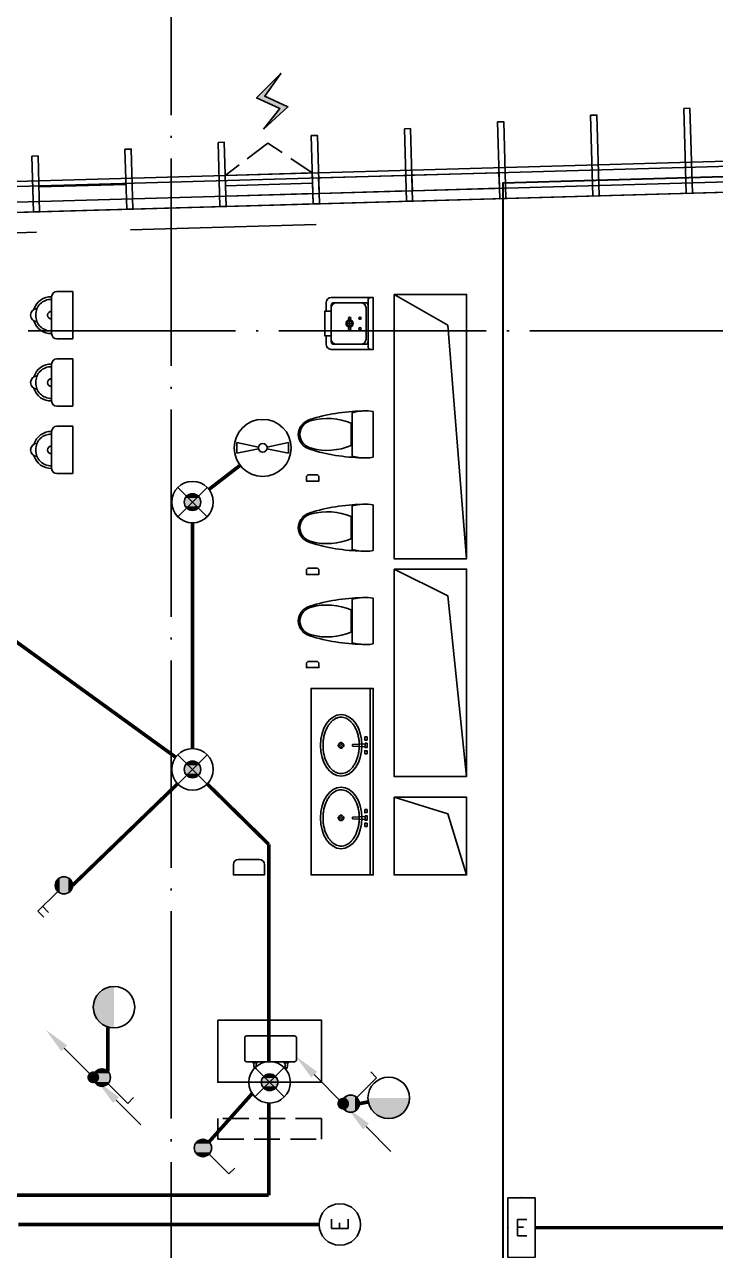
# Model space of a CAD drawing. Extents: x -2209072 to 495824, y -92434 to 572724.
# Drawn here: x 129225 to 135891, y 346950 to 358776 of the extents above; entities that cross this region are included whole.
import ezdxf
from ezdxf.enums import TextEntityAlignment as Align

# ---------------------------------------------------------------- set-up
doc = ezdxf.new("R2010")
doc.units = 0
doc.header["$LTSCALE"] = 1000
doc.header["$MEASUREMENT"] = 0
for name, pattern in [('6#7#幕墙$0$DASH', [0.35, 0.25, -0.1]), ('DASH', [0.35, 0.25, -0.1]), ('X-104 6#7#平面$0$DASH', [0.35, 0.25, -0.1]), ('X-104 6#7#平面$0$DOTE', [2.4200000000000004, 2, -0.2, 0.02, -0.2])]:
    doc.linetypes.add(name, pattern=pattern)
doc.layers.get('0').update_dxf_attribs({"linetype": 'CONTINUOUS'})
for name, color, linetype in [('6#7#幕墙$0$04-电动窗', 1, 'CONTINUOUS'), ('6#7#幕墙$0$A-C_玻璃幕墙', 140, 'CONTINUOUS'), ('6#7#幕墙$0$A-C_窗', 140, 'CONTINUOUS'), ('6#7#幕墙$0$A-TECH_结构', 21, 'CONTINUOUS'), ('6#7#幕墙$0$A-金属背板', 30, 'CONTINUOUS'), ('EQUIP-动力', 3, 'CONTINUOUS'), ('EQUIP-照明', 3, 'CONTINUOUS'), ('LWIRE', 4, 'CONTINUOUS'), ('TEL_TEXT', 3, 'CONTINUOUS'), ('WIRE-应急', 2, 'DASH'), ('WIRE-照明', 1, 'CONTINUOUS'), ('X-104 6#7#平面$0$A-C_门', 150, 'CONTINUOUS'), ('X-104 6#7#平面$0$A-I_卫-洁具', 241, 'CONTINUOUS'), ('X-104 6#7#平面$0$A-SUR_看线', 231, 'CONTINUOUS'), ('X-104 6#7#平面$0$A-TECH_结构', 21, 'CONTINUOUS'), ('X-104 6#7#平面$0$A_AXIS-轴线', 36, 'X-104 6#7#平面$0$DOTE')]:
    doc.layers.add(name, color=color, linetype=linetype)
doc.layers.add('X-104 6#7#平面$0$000套内', color=226, linetype='CONTINUOUS', lineweight=30, plot=False)
doc.styles.add('_TEL_DIM', font='SIMPLEX', dxfattribs={"width": 0.8, "height": 3.5, "bigfont": 'HZTXT'})
doc.styles.get("Standard").update_dxf_attribs({"font": 'gbenor.shx', "bigfont": 'gbcbig.shx'})

# ---------------------------------------------------------------- blocks, each defined once
blk = doc.blocks.new('$equip_U$00000189(HT0843)')
at = {"color": 2}
for p, q in [((-0.7199999999938882, 0.6599999999998545), (-0.7199999999938882, 0)), ((0.7200000000084401, 0.6599999999998545), (-0.7199999999938882, 0.6599999999998545)), ((0.7200000000084401, 0), (0.7200000000084401, 0.6599999999998545)), ((-0.7199999999938882, 0), (0.7200000000084401, 0))]:
    blk.add_line(p, q, dxfattribs=at)
at = {"color": 2, "const_width": 0.0125}
for points in [[(0.7200000000084401, 0.6599999999998545), (0.7200000000084401, 0.6599999999998545), (-0.7199999999938882, 0.6599999999998545)], [(-0.7199999999938882, 0.6599999999998545), (-0.7199999999938882, 0)], [(0.7200000000084401, 0), (0.7200000000084401, 0.6599999999998545)], [(-0.7199999999938882, 0), (0.7200000000084401, 0)]]:
    blk.add_lwpolyline(points, dxfattribs=at)
at = {"color": 2}
blk.add_lwpolyline([(-0.7199999999938882, 0.6599999999998545), (-0.7199999999938882, 0)], dxfattribs=at)
for p in [(7.275957614183426e-12, 0.6599999999998545), (-0.7199999999938882, 0.3299999999999272), (0.7200000000084401, 0.3299999999999272), (7.275957614183426e-12, 0)]:
    blk.add_point(p)
at = {"color": 7, "style": '_TEL_DIM'}
blk.add_attdef('$TEXT$', text='', height=0.4, dxfattribs=at).set_placement((7.275957614183426e-12, 0.3299999999999272), align=Align.MIDDLE_CENTER)
at = {"color": 7, "style": '_TEL_DIM', "flags": 1}
blk.add_attdef('A', text='', height=2.5e-05, dxfattribs=at).set_placement((7.275957614183426e-12, 0), align=Align.MIDDLE_CENTER)
blk = doc.blocks.new('$equip$00001838')
blk.add_circle((0, 0), 0.5)
at = {"color": 7, "style": '_TEL_DIM'}
blk.add_attdef('$TEXT$', text='', height=0.4, dxfattribs=at).set_placement((0, 0), align=Align.MIDDLE_CENTER)
at = {"color": 7, "style": '_TEL_DIM', "flags": 1}
blk.add_attdef('A', text='', height=2e-05, dxfattribs=at).set_placement((0, 0), align=Align.MIDDLE_CENTER)
blk = doc.blocks.new('$equip$00001151')
blk.add_circle((0, 0.5), 0.5)
for points in [[(0.4330127085668209, 0.2500000115614966), (-0.4330126952190767, 0.2499999884385034), (0.5, 0.5000000133477442), (-0.5, 0.4999999866522558)], [(0.2500000115578587, 0.0669873047809233), (-0.2499999884421413, 0.06698729143317905), (0.4330127085668209, 0.2500000115614966), (-0.4330126952190767, 0.2499999884385034)], [(1.334774424321949e-08, 0), (1.334774424321949e-08, 0), (0.2500000115578587, 0.0669873047809233), (-0.2499999884421413, 0.06698729143317905)]]:
    blk.add_solid(points)
at = {"flags": 9}
blk.add_attdef('A', (0, 0), '', height=2e-05, dxfattribs=at)
blk = doc.blocks.new('$equip$00001962')
for p, q in [((0.1473139127519971, 0.3556472460822988), (0.625000000003638, 0.8333333333339397)), ((0.625000000003638, 0.8333333333339397), (0.7664213562420628, 0.6919119770955149))]:
    blk.add_line(p, q)
blk.add_circle((3.637978807091713e-12, 0.2083333333339397), 0.2083333333334168)
for p in [(1.091393642127514e-11, 0.4166666666660603), (-0.2083333333284827, 0.2083333333375776), (1.091393642127514e-11, 0), (0.2083333333393966, 0.2083333333375776)]:
    blk.add_point(p)
for points in [[(-0.1804219591176661, 0.312500000001819), (0.1804219591249421, 0.312500000001819), (-0.2083333333284827, 0.2083333333339397), (0.2083333333357587, 0.2083333333339397)], [(-0.1041666666642413, 0.3887552924552438), (0.1041666666715173, 0.3887552924552438), (-0.1804219591176661, 0.312500000001819), (0.1804219591249421, 0.312500000001819)], [(3.637978807091713e-12, 0.4166666666660603), (3.637978807091713e-12, 0.4166666666660603), (-0.1041666666642413, 0.3887552924552438), (0.1041666666715173, 0.3887552924552438)], [(-0.1804219591176661, 0.1041666666660603), (0.1804219591249421, 0.1041666666660603), (-0.2083333333284827, 0.2083333333339397), (0.2083333333357587, 0.2083333333339397)], [(-0.1041666666642413, 0.02791137421263556), (0.1041666666715173, 0.02791137421263556), (-0.1804219591176661, 0.1041666666660603), (0.1804219591249421, 0.1041666666660603)], [(3.637978807091713e-12, 1.818989403545856e-12), (3.637978807091713e-12, 1.818989403545856e-12), (-0.1041666666642413, 0.02791137421263556), (0.1041666666715173, 0.02791137421263556)]]:
    blk.add_solid(points)
at = {"layer": 'TEL_TEXT', "style": '_TEL_DIM', "flags": 1}
blk.add_attdef('A', text='', height=2e-05, dxfattribs=at).set_placement((0, 0), align=Align.MIDDLE_CENTER)
blk = doc.blocks.new('$TelecSys$00000081')
for p, q in [((0.1041666666678793, 0.1041666666660603), (0.1041666666678793, 0.1041666666660603)), ((-0.1041666666678793, -0.1041666666660603), (-0.1041666666678793, -0.1041666666660603)), ((-1.150000000001455, -1.149999999999636), (-0.5499999999992724, -0.5499999999992724))]:
    blk.add_line(p, q)
at = {"const_width": 0.1425}
blk.add_lwpolyline([(0.07125000000087311, 0, 1), (-0.07125000000087311, 0, 1)], format="xyb", close=True, dxfattribs=at)
blk.add_solid([(-0.6199999999989814, -0.4799999999995634), (-0.4799999999995634, -0.6200000000008004), (-0.09999999999854481, -0.1000000000003638)])
at = {"width": 0.8, "flags": 9}
blk.add_attdef('A', (0, 0), '', height=2e-05, rotation=180, dxfattribs=at)
blk = doc.blocks.new('$TelecSys$00000079')
for p, q in [((0.7000000000007276, 0.7000000000007276), (0, 0)), ((0.1041666666678793, 0.1041666666660603), (0.1041666666678793, 0.1041666666660603)), ((-0.1041666666678793, -0.1041666666660603), (-0.1041666666678793, -0.1041666666660603))]:
    blk.add_line(p, q)
at = {"const_width": 0.1425}
blk.add_lwpolyline([(-0.07125000000087311, 0, 1), (0.07125000000087311, 0, 1)], format="xyb", close=True, dxfattribs=at)
blk.add_solid([(0.6300000000010186, 0.7700000000004366), (0.7700000000004366, 0.6299999999991996), (1.150000000001455, 1.149999999999636)])
at = {"width": 0.8, "flags": 9}
blk.add_attdef('A', (0, 0), '', height=2e-05, dxfattribs=at)
blk = doc.blocks.new('$equip$00001149')
for p, q in [((-0.353553390592424, 0.353553390592424), (0.353553390592424, -0.353553390592424)), ((0.353553390592424, 0.353553390592424), (-0.353553390592424, -0.353553390592424))]:
    blk.add_line(p, q)
for radius in [0.5, 0.2]:
    blk.add_circle((0, 0), radius)
for points in [[(-0.1732050807586347, 0.09999999999854481), (0.1732050807586347, 0.09999999999854481), (-0.2000000000007276, 0), (0.2000000000007276, 0)], [(-0.1732050807586347, -0.09999999999854481), (0.1732050807586347, -0.09999999999854481), (-0.2000000000007276, 0), (0.2000000000007276, 0)], [(-0.09999999999854481, 0.1732050807586347), (0.09999999999854481, 0.1732050807586347), (-0.1732050807586347, 0.09999999999854481), (0.1732050807586347, 0.09999999999854481)], [(0, 0.2000000000007276), (0, 0.2000000000007276), (-0.09999999999854481, 0.1732050807586347), (0.09999999999854481, 0.1732050807586347)], [(-0.09999999999854481, -0.1732050807586347), (0.09999999999854481, -0.1732050807586347), (-0.1732050807586347, -0.09999999999854481), (0.1732050807586347, -0.09999999999854481)], [(0, -0.2000000000007276), (0, -0.2000000000007276), (-0.09999999999854481, -0.1732050807586347), (0.09999999999854481, -0.1732050807586347)]]:
    blk.add_solid(points)
at = {"flags": 9}
blk.add_attdef('A', (0, 0), '', height=2e-05, dxfattribs=at)
blk = doc.blocks.new('$equip$00001304')
for p, q in [((-0.625, -0.1302083333357587), (-0.625, 0.1302083333357587)), ((-0.625, 0.1302083333357587), (-0.1019771270548517, 0.02124523480597418)), ((0.625, 0.1302083333357587), (0.1019771270548517, 0.02124523480597418)), ((0.625, -0.1302083333357587), (0.625, 0.1302083333357587)), ((-0.1019771270548517, -0.02124523480597418), (-0.625, -0.1302083333357587)), ((0.1019771270548517, -0.02124523480597418), (0.625, -0.1302083333357587))]:
    blk.add_line(p, q)
for radius in [0.6875, 0.1041666666666797]:
    blk.add_circle((0, 0), radius)
at = {"flags": 9}
blk.add_attdef('A', (0, 0), '', height=2e-05, dxfattribs=at)
blk = doc.blocks.new('$equip$00001963')
for p, q in [((0.1473139127447212, 0.3556472460822988), (0.624999999996362, 0.8333333333339397)), ((0.5118629150056222, 0.7201962483431998), (0.653284271244047, 0.578774892108413)), ((0.624999999996362, 0.8333333333339397), (0.7664213562347868, 0.6919119770955149))]:
    blk.add_line(p, q)
blk.add_circle((-3.637978807091713e-12, 0.2083333333339397), 0.2083333333334168)
for p in [(0, 0.4166666666660603), (-0.2083333333393966, 0.2083333333375776), (0, 0), (0.2083333333284827, 0.2083333333375776)]:
    blk.add_point(p)
for points in [[(-0.1804219591249421, 0.312500000001819), (0.1804219591176661, 0.312500000001819), (-0.2083333333357587, 0.2083333333339397), (0.2083333333284827, 0.2083333333339397)], [(-0.1041666666715173, 0.3887552924552438), (0.1041666666642413, 0.3887552924552438), (-0.1804219591249421, 0.312500000001819), (0.1804219591176661, 0.312500000001819)], [(-3.637978807091713e-12, 0.4166666666660603), (-3.637978807091713e-12, 0.4166666666660603), (-0.1041666666715173, 0.3887552924552438), (0.1041666666642413, 0.3887552924552438)], [(-0.1804219591249421, 0.1041666666660603), (0.1804219591176661, 0.1041666666660603), (-0.2083333333357587, 0.2083333333339397), (0.2083333333284827, 0.2083333333339397)], [(-0.1041666666715173, 0.02791137421263556), (0.1041666666642413, 0.02791137421263556), (-0.1804219591249421, 0.1041666666660603), (0.1804219591176661, 0.1041666666660603)], [(-3.637978807091713e-12, 1.818989403545856e-12), (-3.637978807091713e-12, 1.818989403545856e-12), (-0.1041666666715173, 0.02791137421263556), (0.1041666666642413, 0.02791137421263556)]]:
    blk.add_solid(points)
at = {"layer": 'TEL_TEXT', "style": '_TEL_DIM', "flags": 1}
blk.add_attdef('A', text='', height=2e-05, dxfattribs=at).set_placement((0, 0), align=Align.MIDDLE_CENTER)
blk = doc.blocks.new('*U1303')
at = {"layer": 'X-104 6#7#平面$0$A_AXIS-轴线'}
blk.add_line((33599.99999999994, 25699.99999999951), (33600.00000000001, -6500.000000000364), dxfattribs=at)
blk.add_lwpolyline([(-6499.999999999946, 19199.99999999949), (53815.35002683864, 19199.99999999906)], dxfattribs=at)
blk = doc.blocks.new('X-104 6#7#平面$0$fdsgfh')
at = {"layer": 'X-104 6#7#平面$0$A-TECH_结构'}
blk.add_lwpolyline([(-5900.000999453972, 139494.583751791), (-21499.9921901778, 139049.4079805657), (-21499.9921901778, 138350.000020962), (-21299.99232641804, 138350.00002097), (-21299.9922524977, 132650.0000584543), (-23999.99148896449, 132650.0004120834), (-23999.99148896449, 138350.0003241391), (-23599.99156638034, 138350.0002739213), (-23599.99156638034, 139106.5840718528), (-32899.99381862838, 139480.7718679487), (-32899.9938135065, 132449.9994680724), (-35599.99388743173, 132449.9994228772), (-35599.99388743173, 138350.0000719574), (-35399.99366908618, 138350.0000719574), (-35399.99367635134, 139581.3713447108), (-35399.99367635127, 139581.3599550941), (-42700.01924934279, 139875.0782152098), (-42700.01323027562, 138500.000031376), (-50799.99250080394, 138500.0000104865), (-50799.99948294758, 118400.0000000509), (-43900.00000000547, 118399.9996313659), (-43900.00000000546, 116150.0004104921), (-5900.000999457377, 116150.0007791771)], dxfattribs=at)
blk = doc.blocks.new('X-104 6#7#平面$0$drff')
at = {"layer": 'X-104 6#7#平面$0$A-TECH_结构'}
for points in [[(-950.0002347079571, 7950.000640147191), (-250.0000079800375, 7950.000640861748), (-250.0785117881314, 5400.000881613872), (-950.078561139584, 5400.000954204879)], [(-950.0838447942515, 5300.00095420552), (-250.0840018930903, 5300.00095492031), (-250.0003174667072, 3300.002407060994), (-950.0001603678684, 3300.002406346204)], [(-950.0002973864612, 3099.99697556789), (-250.0004544853, 3099.99697628268), (-250.000465637655, 2350.000991695269), (-950.0003085388162, 2350.000990980479)]]:
    blk.add_lwpolyline(points, close=True, dxfattribs=at)
for points in [[(-250.0777486588049, 5400.000827985525), (-430.2593758709263, 7653.65636189474), (-949.9990587088396, 7950.000349234615)], [(-250.0003878508869, 3300.002407060412), (-430.2600122309232, 5041.159833339276), (-950.0838447942515, 5300.00095420552)], [(-250.0005360218347, 2350.000991694687), (-430.260228719766, 2941.159833339334), (-950.0002973864612, 3099.99697556789)]]:
    blk.add_lwpolyline(points, dxfattribs=at)
blk = doc.blocks.new('X-104 6#7#平面$0$meae')
for p, q in [((-215.039999999979, 0), (-243.7679999999818, 0)), ((-210, 5.039999999979045), (-210, 32.76000000000931)), ((-176.7359999999753, 0), (-204.9599999999627, 0)), ((-99.54815868195146, 8), (21.68149024352897, 14.3899337600451)), ((-99.54815868195146, -7.999999999941792), (-99.54815868195146, 8)), ((21.68149024352897, -14.3899337601033), (21.68149024352897, 14.3899337600451)), ((-210, -32.25599999999395), (-210, -5.039999999979045)), ((-99.54815868195146, -8.000000000058208), (21.68149024352897, -14.3899337601033))]:
    blk.add_line(p, q)
at = {"const_width": 0.8399999999999999}
blk.add_lwpolyline([(-209.5800000000163, -0.1400000000139698, -0.9999999999999999), (-210.4199999999837, -0.1400000000139698, -0.9999999999999999)], format="xyb", close=True, dxfattribs=at)
for points in [[(17.19145484233741, 81.35012003820157), (40, 81.35012003820157), (39.99999999994179, 51.35012003820157), (17.1914548422792, 51.35012003820157)], [(21.68149024352897, 21.35012003820157), (40, 21.35012003820157), (40, -21.35012003820157), (21.68149024352897, -21.35012003820157)], [(17.19145484233741, -81.35012003820157), (40, -81.35012003820157), (39.99999999994179, -51.35012003820157), (17.1914548422792, -51.35012003820157)]]:
    blk.add_lwpolyline(points, close=True)
blk.add_circle((-210, 0), 25.2)
blk.add_ellipse((-210, 0), major_axis=(0, -296.8388870928175), ratio=0.6737661697857759)
at = {"color": 8}
blk.add_open_spline([(-210, -271.838887092832), (-201.6286662275088, -271.838887092832), (-193.2556980797672, -270.8834744876949), (-176.5567826171755, -267.0318226981908), (-168.2292954665609, -264.1331208487391), (-151.7464247078751, -256.3412992825033), (-143.592075161112, -251.4461166422116), (-127.6688291439204, -239.6628589069005), (-119.9016611408442, -232.7743547918508), (-105.0053654383519, -217.100718463771), (-97.87740360945463, -208.3160983382841), (-84.50442564953119, -189.0367220979533), (-78.25994529254967, -178.5426552897552), (-66.86596525227651, -156.1005802754662), (-61.71665413689334, -144.1531549534993), (-52.68240508378949, -119.1104159536771), (-48.79751711455174, -106.0155586157343), (-42.41598126577446, -79.01830609660828), (-39.91934085072717, -65.11628590768669), (-36.39207964838715, -36.86706837144447), (-35.3614577781409, -22.5202054088586), (-34.79793056182098, 6.244822261855006), (-35.26502483320655, 20.66266644134885), (-37.68259151588427, 49.19399507466005), (-39.63306519814068, 63.30715293157846), (-44.95700291811954, 90.86129060061648), (-48.33046480413759, 104.3019146881416), (-56.39392556494568, 130.1611448710319), (-61.0838973345235, 142.5793309712317), (-71.62818411248736, 166.0733063118532), (-77.48238030000357, 177.1485642623738), (-90.15903716551838, 197.6798496269621), (-96.98112566315103, 207.1352148510632), (-111.3602107425686, 224.2113378457143), (-118.9163064261083, 231.8314545630128), (-134.510733252624, 245.1036245926516), (-142.547481424408, 250.7556368449004), (-158.868371842138, 260.0530890176306), (-167.1509793659789, 263.6999722997425), (-183.7976203592261, 269.0257272459567), (-192.162095878215, 270.7072330619558), (-208.8995512870024, 272.153067119536), (-217.2755150526064, 271.9185741905239), (-234.0031495776493, 269.526916392555), (-242.3573442720808, 267.3679324407713), (-258.9526960913208, 261.0731867576833), (-267.1936322519905, 256.9349128940958), (-283.3781850557425, 246.65468100406), (-291.3201072766096, 240.5117016318836), (-306.6623222918133, 226.2813428560039), (-314.0611830068519, 218.1942343084957), (-328.0653621423407, 200.2301868745126), (-334.6699371464783, 190.353927289194), (-346.859358667396, 169.044026111078), (-352.4439172392595, 157.6110181525), (-362.4072642970132, 133.476927122334), (-366.7859668953461, 120.7763437553076), (-374.1964356524404, 94.43610308453208), (-377.2281845823745, 80.79684587812517), (-381.8495765395346, 52.93462008907227), (-383.4392193020904, 38.71199739631265), (-385.1273327118251, 10.0537408667733), (-385.225804392132, -4.381569712015335), (-383.9285565786413, -33.08909023553133), (-382.5328362500295, -47.36097819061251), (-378.2902226594742, -75.36972922243876), (-375.4433290168527, -89.10625087702647), (-368.3874579074909, -115.6863969620317), (-364.1784936326439, -128.529630749661), (-354.5335200406262, -152.9902308470919), (-349.097582319926, -164.6071133053629), (-337.1786070214584, -186.3198765731067), (-330.6958189697471, -196.415140855941), (-316.9037533847149, -214.843760280055), (-309.5951420506462, -223.1764269854757), (-294.4000191528467, -237.9131964488188), (-286.5148495539906, -244.3169298697612), (-270.41386736813, -255.1213227973203), (-262.1997869724291, -259.5227866767091), (-245.6385630253353, -266.3373192788567), (-237.2919559226721, -268.7527736420161), (-222.6272707111784, -271.2949484957498), (-216.3134306632564, -271.838887092832), (-210, -271.838887092832)], degree=3, knots=[0, 0, 0, 0, 0.1541728099079682, 0.1541728099079682, 0.3083456198159364, 0.3083456198159364, 0.4625184297239047, 0.4625184297239047, 0.6166912396318729, 0.6166912396318729, 0.7708640495398411, 0.7708640495398411, 0.9250368594478093, 0.9250368594478093, 1.079209669355778, 1.079209669355778, 1.233382479263746, 1.233382479263746, 1.387555289171714, 1.387555289171714, 1.541728099079682, 1.541728099079682, 1.69590090898765, 1.69590090898765, 1.850073718895619, 1.850073718895619, 2.004246528803587, 2.004246528803587, 2.158419338711555, 2.158419338711555, 2.312592148619523, 2.312592148619523, 2.466764958527492, 2.466764958527492, 2.62093776843546, 2.62093776843546, 2.775110578343428, 2.775110578343428, 2.929283388251396, 2.929283388251396, 3.083456198159364, 3.083456198159364, 3.237629008067333, 3.237629008067333, 3.391801817975301, 3.391801817975301, 3.545974627883269, 3.545974627883269, 3.700147437791237, 3.700147437791237, 3.854320247699206, 3.854320247699206, 4.008493057607174, 4.008493057607174, 4.162665867515142, 4.162665867515142, 4.31683867742311, 4.31683867742311, 4.471011487331078, 4.471011487331078, 4.625184297239047, 4.625184297239047, 4.779357107147015, 4.779357107147015, 4.933529917054983, 4.933529917054983, 5.087702726962951, 5.087702726962951, 5.24187553687092, 5.24187553687092, 5.396048346778888, 5.396048346778888, 5.550221156686856, 5.550221156686856, 5.704393966594824, 5.704393966594824, 5.858566776502792, 5.858566776502792, 6.012739586410761, 6.012739586410761, 6.166912396318729, 6.166912396318729, 6.283185307179586, 6.283185307179586, 6.283185307179586, 6.283185307179586], dxfattribs=at)
blk = doc.blocks.new('X-104 6#7#平面$0$A-toilet-F2$0$A-toilet-F3$0$xb')
for p, q in [((-228.5999999991618, 152.3999999994412), (-228.6000000010245, 9.313225746154785e-10)), ((177.7999999998137, 203.2000000000698), (-177.7999999993481, 203.1999999994878)), ((228.6000000010245, -9.313225746154785e-10), (228.6000000005588, 152.3999999997905)), ((-228.6000000010245, 9.313225746154785e-10), (228.6000000010245, -9.313225746154785e-10))]:
    blk.add_line(p, q)
for centre, radius, start, end in [((-6.349999998696148, 209.549999998766), 171.56755229355, 106.6068803142738, 182.1210963969083), ((-6.349999998696148, 209.549999998766), 146.16755229355, 87.87890362284142, 182.1210963969083), ((9.313225746154785e-10, 342.8999999993248), 63.50000000000001, 1.07073087239469, 178.9292691276053), ((6.350000001490116, 209.549999998766), 146.16755229355, 357.8789036030917, 92.12109637715858), ((6.350000001490116, 209.549999998766), 171.56755229355, 357.8789036030917, 73.39311968572625), ((1.396983861923218e-09, 203.1999999987893), 38.1, 0, 180), ((-177.7999999993481, 152.3999999992084), 50.8, 90, 180), ((177.8000000002794, 152.3999999997905), 50.8, 0, 90)]:
    blk.add_arc(centre, radius, start, end)
blk = doc.blocks.new('X-104 6#7#平面$0$hgfasg')
for p, q in [((-209.53125, 202.5), (209.53125, 202.5)), ((107.6506163835293, 211.7636099999945), (-107.650638883526, 211.7636099999945)), ((-220.78125, 0), (220.78125, 0))]:
    blk.add_line(p, q)
blk.add_lwpolyline([(-209.53125, 202.5), (-220.9312574999931, 151.5815775000083), (-226.3893074999942, 102.226364999995), (-226.3893074999942, 50.1765075000003), (-220.78125, 0)])
for centre, radius, start, end in [((12.18639293921296, 562.4982811024092), 163.5812782416205, 110.4523908064364, 162.7522599272803), ((0, 595.1750179040682), 128.7061108459815, 69.54760919356356, 110.4523908064364), ((-12.18639293921296, 562.4982811024092), 163.5812782416205, 17.24774007271973, 69.54760919356356), ((1596.893304158017, 70.5022373952088), 1822.905267548176, 162.7522599272803, 178.7776319832778), ((448.2021256943117, 443.44170022248), 602.2018211347165, 165.2214349415254, 202.6262561226716), ((23.26483596065373, 555.5449209055951), 162.7261878014058, 133.1457353983645, 165.2214349415254), ((-1.124999835155904e-05, 580.3665348804789), 128.7061108459815, 46.85426460163555, 133.1457353983645), ((-23.26485846065043, 555.5449209055951), 162.7261878014058, 14.77856505847465, 46.85426460163555), ((-448.2021481943084, 443.44170022248), 602.2018211347165, 337.3737438773284, 14.77856505847465), ((-1596.893304158017, 70.5022373952088), 1822.905267548176, 1.222368016722242, 17.24774007271973), ((-236.25, 76.1718824999989), 463.3354349999999, 7.739946000358616, 15.82198200030497), ((-236.25, 76.1718824999989), 463.3354349999999, 350.5376780003206, 7.739946000358616)]:
    blk.add_arc(centre, radius, start, end)
blk = doc.blocks.new('X-104 6#7#平面$0$hgfd')
at = {"color": 8}
for p, q in [((3.335953806526959e-07, 266.5000000000036), (2.372253220528364e-07, 189.5000000000036)), ((-38.49999971458601, 228.000000048185), (38.50000028541399, 227.9999999518077))]:
    blk.add_line(p, q, dxfattribs=at)
for points in [[(250, -3.504792402964085e-07), (-249.9999999999927, 3.504792402964085e-07), (-249.9999994917889, 406.0000003504792, -0.4142135623732199), (-199.9999994292011, 456.0000002878987), (-119.9999994292084, 456.0000001877597), (-119.9999994166865, 466.000000187767), (120.0000005833208, 465.9999998122548), (120.0000005708062, 455.9999998122548), (200.000000570777, 455.9999997121158, -0.414213562372991), (250.0000005081893, 405.9999996495353)], [(175.000000062566, 49.99999974339516), (-174.9999999374049, 50.00000025659756, -0.4142135623730927), (-199.9999999061183, 75.00000028789145), (-199.9999995230974, 381.0000002878987, -0.414213562373095), (-174.9999994917962, 406.0000002565976), (175.0000005082111, 405.9999997434024, -0.4142135623731322), (200.0000004769245, 380.9999997121085), (200.0000000938744, 74.99999971210127, -0.4142135623730573)], [(250, -3.504792402964085e-07), (-249.9999999999927, 3.504792402964085e-07), (-249.9999999686988, 25.00000035048652, -0.4142135623730971), (-224.9999999373977, 50.00000031918535), (225.0000000625878, 49.99999968082193, -0.4142135623730932), (250.0000000313012, 24.99999964952804)]]:
    blk.add_lwpolyline(points, format="xyb", close=True)
blk.add_lwpolyline([(120.0000005708062, 455.9999998122548), (200.000000570777, 455.9999997121158, -0.414213562373095), (250.0000005081893, 405.9999996495353), (250, -3.504792402964085e-07), (-249.9999999999927, 3.504792402964085e-07), (-249.9999994917889, 406.0000003504792, -0.4142135623730929), (-199.9999994292011, 456.0000002878987), (-119.9999994292084, 456.0000001877597)], format="xyb")
blk.add_lwpolyline([(150.0000000876389, 69.99999977469633), (-149.9999999123756, 70.00000022531094, -0.4142135623730976), (-199.9999998497879, 120.0000002878915), (-199.9999995543913, 356.0000002878842, -0.414213562373095), (-149.9999994918035, 406.0000002253037), (150.0000005081965, 405.9999997746963, -0.414213562373095), (200.0000004456087, 355.9999997121085), (200.0000001502194, 119.9999997121231, -0.4142135623731096)], format="xyb", close=True, dxfattribs=at)
blk.add_lwpolyline([(120.0000005082184, 405.9999998122476), (-119.9999994917889, 406.0000001877524), (-119.9999994166865, 466.000000187767), (120.0000005833208, 465.9999998122548)], close=True)
for centre, radius in [((-49.99999971457146, 228.0000000625914), 10), ((2.854139893315732e-07, 228.0000000000036), 35), ((50.00000028542127, 227.9999999374159), 10), ((-49.99999983975431, 128.0000000625841), 10), ((50.00000016025297, 127.9999999374159), 10)]:
    blk.add_circle(centre, radius)
blk.add_circle((2.854139893315732e-07, 228.0000000000036), 25, dxfattribs=at)
blk = doc.blocks.new('X-104 6#7#平面$0$fgdgfhgh')
at = {"layer": 'X-104 6#7#平面$0$A-C_门', "linetype": 'X-104 6#7#平面$0$DASH'}
blk.add_lwpolyline([(34049.99991629372, 11400.00007873948), (35049.9999162915, 11400.00007588055), (35049.9999162915, 11599.99998671573), (34049.99991629372, 11599.99998957454)], close=True, dxfattribs=at)
at = {"layer": 'X-104 6#7#平面$0$A-I_卫-洁具', "ltscale": 0.1}
for p, q in [((34401.79323838165, 12085.06107731262), (34395.40330462161, 12138.82724374224)), ((34424.18317214175, 12138.82724374224), (34395.40330462161, 12138.82724374224)), ((34417.79323838159, 12085.06107731262), (34401.79323838165, 12085.06107731262)), ((34417.79323838171, 12085.06107731262), (34424.18317214175, 12138.82724374224)), ((34701.79323838159, 12085.06107731262), (34695.40330462155, 12138.82724374224)), ((34695.40330462155, 12138.82724374224), (34724.1831721417, 12138.82724374224)), ((34701.79323838171, 12085.06107731262), (34717.79323838165, 12085.06107731262)), ((34717.79323838165, 12085.06107731262), (34724.1831721417, 12138.82724374224))]:
    blk.add_line(p, q, dxfattribs=at)
at = {"layer": 'X-104 6#7#平面$0$A-I_卫-洁具'}
for points in [[(35005.00007616487, 17810.00033908861), (34925.00007616487, 17810.00033908861, 0.414213562373095), (34905.00007616487, 17790.00033908861), (34905.00007616487, 17750.00033908861), (35025.00007616487, 17750.00033908861), (35025.00007616487, 17790.00033908861, 0.414213562373095)], [(35005.00007616481, 16910.0003390885), (34925.00007616481, 16910.0003390885, 0.414213562373095), (34905.00007616481, 16890.0003390885), (34905.00007616481, 16850.0003390885), (35025.00007616481, 16850.0003390885), (35025.00007616481, 16890.0003390885, 0.414213562373095)], [(35005.00007616487, 16010.0003390885), (34925.00007616487, 16010.0003390885, 0.414213562373095), (34905.00007616487, 15990.0003390885), (34905.00007616487, 15950.0003390885), (35025.00007616487, 15950.0003390885), (35025.00007616487, 15990.0003390885, 0.414213562373095)], [(34450.00012546053, 14100.00037132134), (34250.00012546053, 14100.00037132134, 0.414213562373095), (34200.00012546053, 14050.00037132134), (34200.00012546053, 13950.00037132134), (34500.00012546053, 13950.00037132134), (34500.00012546053, 14050.00037132134, 0.414213562373095)]]:
    blk.add_lwpolyline(points, format="xyb", close=True, dxfattribs=at)
at = {"layer": 'X-104 6#7#平面$0$A-I_卫-洁具', "ltscale": 0.1}
for points in [[(35550.00007934606, 13950.00047349103), (35550.00007934601, 15750.00047349103), (34950.00007934612, 15750.00047349103), (34950.00007934612, 13950.00047349103)], [(34049.99994845616, 12550.00051829807), (35049.99993308957, 12550.00051829807), (35049.99993308957, 11950.00019579777), (34049.99994845616, 11950.00019579777)], [(34388.44311834345, 12138.82724374224), (34388.44311834345, 12147.98649862048), (34431.14335841985, 12147.98649862048), (34431.14335841985, 12138.82724374224)], [(34731.14335841985, 12138.82724374224), (34731.14335841985, 12147.98649862048), (34688.44311834345, 12147.98649862048), (34688.44311834345, 12138.82724374224)]]:
    blk.add_lwpolyline(points, close=True, dxfattribs=at)
at = {"layer": 'X-104 6#7#平面$0$A-I_卫-洁具'}
blk.add_lwpolyline([(35519.99923389938, 15750.00068542035), (35519.99997573296, 13950.00036274473), (35549.99997573296, 13950.00036274473), (35549.99997573331, 15750.00075306033), (35519.99923389938, 15750.00075345137)], dxfattribs=at)
at = {"layer": 'X-104 6#7#平面$0$A-I_卫-洁具', "ltscale": 0.1}
blk.add_lwpolyline([(34809.79323838165, 12377.98649862048), (34809.79323838165, 12167.98649862048, -0.414213562373095), (34789.79323838165, 12147.98649862048), (34329.79323838165, 12147.98649862048, -0.4142135623731127), (34309.79323838165, 12167.98649862048), (34309.79323838168, 12377.98649862048, -0.4142135623730765), (34329.79323838168, 12397.98649862048), (34789.79323838165, 12397.98649862048, -0.414213562373095)], format="xyb", close=True, dxfattribs=at)
at = {"layer": 'X-104 6#7#平面$0$A-I_卫-洁具', "ltscale": 0.1, "extrusion": (0, 0, -1), "zscale": -1, "rotation": 270}
for name, p in [('X-104 6#7#平面$0$A-toilet-F2$0$A-toilet-F3$0$xb', (-32650.00000259669, 19350.00020775635)), ('X-104 6#7#平面$0$A-toilet-F2$0$A-toilet-F3$0$xb', (-32650.00000259669, 18700.00020775635)), ('X-104 6#7#平面$0$hgfasg', (-35550.00000431982, 18200.00033753901)), ('X-104 6#7#平面$0$A-toilet-F2$0$A-toilet-F3$0$xb', (-32650.00000259669, 18050.00020775635)), ('X-104 6#7#平面$0$hgfasg', (-35550.00000431982, 17300.00033753901)), ('X-104 6#7#平面$0$hgfasg', (-35550.00000431982, 16400.00033753901))]:
    blk.add_blockref(name, p, dxfattribs=at)
at = {"layer": 'X-104 6#7#平面$0$A-I_卫-洁具', "ltscale": 0.1, "rotation": 90}
blk.add_blockref('X-104 6#7#平面$0$hgfd', (35550.00000432023, 19270.00033907389), dxfattribs=at)
at = {"layer": 'X-104 6#7#平面$0$A-I_卫-洁具', "ltscale": 0.1}
for p in [(35450.00007934612, 15200.0004734908), (35450.00007791666, 14500.0004734908)]:
    blk.add_blockref('X-104 6#7#平面$0$meae', p, dxfattribs=at)
blk = doc.blocks.new('*U1672')
blk.add_lwpolyline([(-1359.990942135801, -7.544262916781008e-05), (-519.9909964609797, -0.0006168169202283025), (-519.9909964609797, -150.0006168169202), (-1359.990942135801, -150.0000754426292)], close=True)
blk = doc.blocks.new('6#7#幕墙$0$900kaiqishan')
at = {"layer": '6#7#幕墙$0$04-电动窗'}
h = blk.add_hatch(color=1, dxfattribs=at)
h.dxf.hatch_style = 1
h.paths.add_polyline_path([(958.3887367806092, 484.6187667727936), (795.3543059404401, 679.9970196002396), (1016.400355023587, 788.5362174650654), (777.3437607955366, 1017.960797000589), (937.4796729731897, 801.6330088544928), (716.4336238900432, 693.0938109896961)])
at = {"layer": '6#7#幕墙$0$04-电动窗', "color": 1}
blk.add_lwpolyline([(958.3887367806092, 484.6187667727936), (795.3543059404401, 679.9970196002396), (1016.400355023587, 788.5362174650654), (777.3437607955366, 1017.960797000589), (937.4796729731897, 801.6330088544928), (716.4336238900432, 693.0938109896961), (958.3887367806092, 484.6187667727936)], close=True, dxfattribs=at)
at = {"layer": '6#7#幕墙$0$A-C_窗'}
for p, q in [((499.9999999999745, 50.00000067843939), (1340.000000000002, 50.0000000000291)), ((499.9999999999745, -249.9999993215897), (499.9999999999745, 50.00000067843939)), ((1340, -249.9999999999709), (1340.000000000002, 50.0000000000291)), ((1340.000000000004, -50), (499.9999999999709, -49.99999932156061)), ((1340.000000000002, -150), (499.9999999999727, -149.9999993215606)), ((499.9999999999745, -249.9999993215897), (1340, -249.9999999999709))]:
    blk.add_line(p, q, dxfattribs=at)
at = {"layer": '6#7#幕墙$0$A-C_窗', "linetype": '6#7#幕墙$0$DASH'}
blk.add_lwpolyline([(499.9999999999727, 50.00000067558722), (919.553288163459, 349.9999999971187), (1340.000000000004, 49.99999999717693)], dxfattribs=at)
blk = doc.blocks.new('6#7#幕墙$0$hjsdlkjshdjkshdkjsd')
at = {"layer": '6#7#幕墙$0$A-C_玻璃幕墙'}
for points in [[(135585.4325361964, 417587.1056639238), (135645.4081203971, 417588.8171836537), (135668.7988900409, 416769.1508662127), (135608.8233058402, 416767.4393464828)], [(134686.9397863392, 417521.4491451734), (134746.91537054, 417523.1606649033), (134769.1651270306, 416743.4780702625), (134709.1895428298, 416741.7665505327)], [(132889.9542866253, 417390.1361076725), (132949.9298708261, 417391.8476274025), (132969.89760101, 416692.1324783625), (132909.9220168092, 416690.4209586326)], [(133788.4470364823, 417455.7926264229), (133848.422620683, 417457.5041461529), (133869.5313640203, 416717.8052743127), (133809.5557798195, 416716.0937545825)], [(131092.9687869114, 417258.8230701717), (131152.9443711121, 417260.5345899016), (131170.6300749894, 416640.7868864624), (131110.6544907887, 416639.0753667325)], [(131991.4615367683, 417324.4795889222), (132051.437120969, 417326.191108652), (132070.2638379996, 416666.4596824126), (132010.2882537989, 416664.7481626827)], [(129295.9832871973, 417127.5100326709), (129355.958871398, 417129.2215524008), (129371.3625489687, 416589.4412945624), (129311.386964768, 416587.7297748324)], [(130194.4760370543, 417193.1665514213), (130254.4516212551, 417194.8780711512), (130270.9963119791, 416615.1140905125), (130211.0207277783, 416613.4025707824)]]:
    blk.add_lwpolyline(points, close=True, dxfattribs=at)
at = {"layer": '6#7#幕墙$0$A-金属背板'}
blk.add_lwpolyline([(130203.8999203732, 416862.9320249988), (130204.1851736615, 416852.9360942987), (129364.5269918994, 416828.9748151265), (129364.2417415636, 416838.9707487791)], close=True, dxfattribs=at)
at = {"layer": '6#7#幕墙$0$A-C_玻璃幕墙', "xscale": -0.9999999999999988, "rotation": 1.634602680336111}
blk.add_blockref('6#7#幕墙$0$900kaiqishan', (132502.9532154159, 416928.9090948351), dxfattribs=at)
at = {"layer": '6#7#幕墙$0$A-C_玻璃幕墙', "rotation": 181.6346396071475}
for p in [(131547.6319391373, 416751.5850062001), (132447.2657036338, 416777.2577501812)]:
    blk.add_blockref('*U1672', p, dxfattribs=at)
blk = doc.blocks.new('6#7#幕墙')
at = {"layer": '6#7#幕墙$0$A-C_玻璃幕墙'}
for points in [[(104440.126753536, 358009.8376633161), (125544.6722207716, 357160.6770824994), (141840.1324846258, 357625.6994021753), (141840.1324846241, 356872.4324368716), (148440.1324846187, 356872.4324368716), (148440.1324846189, 334972.4324368722), (141840.1324846187, 334972.4360943902), (141840.1324846187, 333672.4324368725), (103240.1324846188, 333672.4324368724), (103240.1324846188, 335922.4324368949), (96340.13248463297, 335922.432436895), (96340.13248463297, 356622.4324368859), (104440.126753536, 356622.4324368859)], [(104490.126753536, 357957.7854109998), (125544.3799238986, 357110.6483864872), (141790.1324846257, 357574.2522011906), (141790.132484624, 356822.4324368716), (148390.1324846187, 356822.4324368716), (148390.1324846189, 335022.4324645806), (141790.1324846187, 335022.4361220987), (141790.1324846187, 333722.4324368725), (103290.1324846188, 333722.4324368724), (103290.1324846188, 335972.4324368949), (96390.13248463297, 335972.432436895), (96390.13248463297, 356572.4324368859), (104490.126753536, 356572.4324368859)], [(104640.126753536, 357801.6286540513), (125543.5030332796, 356960.5622984507), (141640.1324846254, 357419.9105982364), (141640.1324846238, 356672.4324368716), (148240.1324846187, 356672.4324368716), (148240.1324846189, 335172.4325477061), (141640.1324846187, 335172.4362052241), (141640.1324846187, 333872.4324368725), (103440.1324846188, 333872.4324368724), (103440.1324846188, 336122.4324368949), (96540.13248463297, 336122.432436895), (96540.13248463297, 356422.4324368859), (104640.126753536, 356422.4324368859)]]:
    blk.add_lwpolyline(points, close=True, dxfattribs=at)
at = {"layer": '6#7#幕墙$0$A-TECH_结构'}
blk.add_lwpolyline([(104740.126753536, 357697.5241494189), (125542.9184395336, 356860.5049064263), (141540.1324846253, 357317.016196267), (141540.1324846236, 356572.4324368716), (148140.1324846187, 356572.4324368716), (148140.1324846189, 335272.432603123), (141540.1324846187, 335272.4362606411), (141540.1324846187, 333972.4324368725), (103540.1324846188, 333972.4324368724), (103540.1324846188, 336222.4324368949), (96640.13248463298, 336222.432436895), (96640.13248463297, 356322.4324368859), (104740.126753536, 356322.4324368859)], close=True, dxfattribs=at)
at = {"layer": '6#7#幕墙$0$A-C_窗'}
blk.add_blockref('6#7#幕墙$0$hjsdlkjshdjkshdkjsd', (0.01488361829251517, -59619.63036814245), dxfattribs=at)
blk = doc.blocks.new('X-104 6#7#平面')
at = {"layer": 'X-104 6#7#平面$0$000套内'}
blk.add_lwpolyline([(141690.0291195537, 356722.5521086386), (141690.0291195546, 357471.4738065769), (133840.031247884, 357247.459009779), (133840.0302941542, 348222.549025734), (133840.0302941542, 348222.5494375713), (133840.0302941542, 348222.549025734), (133840.0302941542, 346222.5487479601), (110740.0291995874, 346222.5481542877), (110740.0291995874, 348222.5484320616), (110740.0291995874, 357606.3358209701), (104590.0161304534, 357853.7830552699), (104590.0161304534, 356472.5484511241), (96490.029119552, 356472.5484511246), (96490.029119552, 336072.5484511246), (104270.029119552, 336072.5484511246), (104270.029119552, 333822.5484511246), (141690.029119552, 333822.5484511246), (141690.029119552, 335122.5521086424), (148290.029119552, 335122.5521086423), (148290.029119552, 356722.5521086425)], close=True, dxfattribs=at)
at = {"layer": 'X-104 6#7#平面$0$A-SUR_看线'}
for p, q in [((130248.7884465066, 356794.3760142394), (132039.5149634533, 356848.4603110341)), ((127550.4018263578, 356718.0935761096), (129341.1283433046, 356772.1778729043))]:
    blk.add_line(p, q, dxfattribs=at)
for name, p in [('6#7#幕墙', (0, 0)), ('*U1303', (97040.02911955107, 336622.5484511246))]:
    blk.add_blockref(name, p)
at = {"layer": 'X-104 6#7#平面$0$A-TECH_结构'}
for name, p in [('X-104 6#7#平面$0$fdsgfh', (147440.029360729, 217822.5484301928)), ('X-104 6#7#平面$0$drff', (133740.0288921419, 348222.5492887402)), ('X-104 6#7#平面$0$fgdgfhgh', (97040.029360738, 336622.5482099372))]:
    blk.add_blockref(name, p, dxfattribs=at)

msp = doc.modelspace()

# ---------------------------------------------------------------- linework, layer by layer
at = {"layer": 'WIRE-应急', "linetype": 'DASH', "const_width": 35}
for points in [[(132067.3088400998, 347200.621684917), (129167.3088400998, 347200.621684917)], [(136619.3641683064, 347170.3012585888), (134152.6354531613, 347170.3012585888)]]:
    msp.add_lwpolyline(points, dxfattribs=at)
at = {"layer": 'WIRE-照明', "linetype": 'Continuous', "const_width": 35}
for points in [[(131004.4168472422, 354291.8701121473), (131305.6236437389, 354524.1613598712)], [(130846.04303469, 353969.7319301659), (130846.04303469, 351791.0018451394)], [(128846.5629863551, 353039.1648090809), (130684.0647558229, 351708.317816666)], [(129688.7932569696, 350472.4397530169), (130702.2383618332, 351452.0046650799)], [(131582.0734081255, 350867.1376396823), (130988.6379875861, 351450.7639065901)], [(131582.0734081255, 348772.3901024863), (131582.0734081255, 350867.1376396823)], [(130028.413861055, 348675.2733038744), (130028.413861055, 349106.7714072519)], [(131422.0361531771, 348464.0205193973), (131003.5008932109, 347996.0235946111)], [(132542.5876345758, 348383.6657603527), (132455.4598935321, 348366.4478290386)], [(131582.0734081255, 348372.7067089837), (131582.0734081255, 347483.5443371471)], [(129079.8088400998, 347483.5443371471), (131582.0734081255, 347483.5443371471)]]:
    msp.add_lwpolyline(points, dxfattribs=at)

# ---------------------------------------------------------------- block references
msp.add_blockref('X-104 6#7#平面', (0, 0))
at = {"layer": 'EQUIP-动力', "xscale": -400, "yscale": 400, "zscale": 400}
msp.add_blockref('$equip$00001304', (131523.387635998, 354692.1013600954), dxfattribs=at)
at = {"layer": 'EQUIP-照明', "xscale": -400, "yscale": 400, "zscale": 400}
for name, p in [('$equip$00001149', (130846.04303469, 354169.7319301659)), ('$equip$00001149', (130846.04303469, 351591.0018451394)), ('$equip$00001149', (131590.0293015109, 348572.548405735)), ('$equip$00001151', (132738.7931657265, 348222.4393279713))]:
    msp.add_blockref(name, p, dxfattribs=at)
for name, p, rotation in [('$equip$00001963', (129688.7932569696, 350472.4397530169), 90), ('$equip$00001151', (129888.7932401736, 349297.439523562), 270), ('$equip$00001962', (129971.4961358957, 348701.6889120501), 180), ('$equip$00001962', (132288.7932268656, 348366.4478290342), 270), ('$equip$00001962', (130946.5831680516, 348022.4392027868), 180)]:
    msp.add_blockref(name, p, dxfattribs=dict(at, rotation=rotation))
at = {"layer": 'EQUIP-照明'}
ref = msp.add_blockref('$equip_U$00000189(HT0843)', (133888.6354531614, 347170.3012585859), dxfattribs=dict(at, xscale=-400, yscale=400, zscale=400, rotation=270))
ref.add_attrib('$TEXT$', 'E', dxfattribs={"layer": '0', "color": 7, "height": 160, "style": '_TEL_DIM'}).set_placement((134020.6354531614, 347170.3012585888), align=Align.MIDDLE_CENTER)
ref = msp.add_blockref('$equip$00001838', (132267.3088400998, 347200.621684917), dxfattribs=dict(at, xscale=-400, yscale=400, zscale=400, rotation=270))
ref.add_attrib('$TEXT$', 'E', dxfattribs={"layer": '0', "color": 7, "height": 160, "rotation": 90, "style": '_TEL_DIM'}).set_placement((132267.3088400998, 347200.621684917), align=Align.MIDDLE_CENTER)
at = {"layer": 'LWIRE', "xscale": -400, "yscale": 400, "zscale": 400}
for name, p in [('$TelecSys$00000079', (129888.7932305002, 348620.7083678038)), ('$TelecSys$00000079', (132299.9577765507, 348366.4478290357)), ('$TelecSys$00000081', (129888.7932305002, 348620.7083678038)), ('$TelecSys$00000081', (132299.9577765507, 348366.4478290357))]:
    msp.add_blockref(name, p, dxfattribs=at)

doc.saveas('drawing.dxf')
